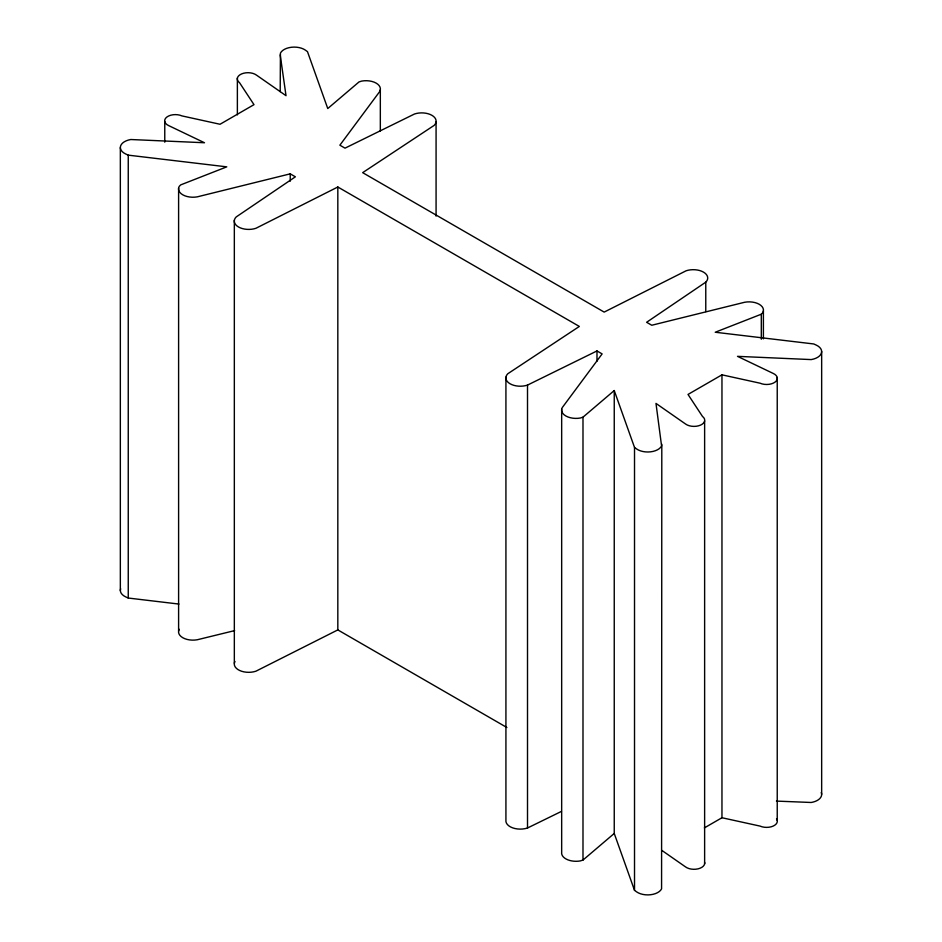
<?xml version="1.0" encoding="UTF-8"?>
<svg xmlns="http://www.w3.org/2000/svg" width="942" height="942" viewBox="0 0 942 942"><rect width="100%" height="100%" fill="white"/><g stroke="black" fill="none" stroke-linecap="round" stroke-linejoin="round"><path stroke-width="1.41" d="M280.198 91.645L280.422 53.141A14.401 8.313 0 0 1 291.396 47.265A14.401 8.313 0 0 1 305.479 50.197L307.481 51.657L327.757 108.542L359.008 81.942L361.634 81.094A14.401 8.313 0 0 1 376.176 83.131A14.401 8.313 0 0 1 379.72 91.527L339.874 145.186L345.019 148.153L414.492 114.006A14.401 8.313 0 0 1 431.907 115.313A14.401 8.313 0 0 1 434.18 125.368L362.658 172.657L604.175 312.096L686.082 270.801A14.401 8.313 0 0 1 703.497 272.12A14.401 8.313 0 0 1 705.77 282.176L705.77 311.602M705.77 282.176L646.612 322.282L651.77 325.249L744.698 302.252A14.401 8.313 0 0 1 759.24 304.29A14.401 8.313 0 0 1 762.784 312.697L761.313 314.204L715.225 332.243L813.747 343.96L816.29 345.113A14.401 8.313 0 0 1 821.365 353.238A14.401 8.313 0 0 1 811.192 359.585L737.504 356.347L773.158 373.409A10.715 6.182 0 0 1 775.089 382.087A10.715 6.182 0 0 1 760.064 383.194L721.961 374.834L688.013 394.439L702.485 416.435A10.715 6.182 0 0 1 700.554 425.113A10.715 6.182 0 0 1 685.541 423.994L655.985 403.412L661.578 445.955A14.401 8.313 0 0 1 650.604 451.83A14.401 8.313 0 0 1 636.521 448.898L634.519 447.438L614.243 390.553L582.992 417.165L580.366 418.012A14.401 8.313 0 0 1 565.824 415.964A14.401 8.313 0 0 1 562.28 407.568L602.126 353.909L596.981 350.942L527.508 385.09A14.401 8.313 0 0 1 510.093 383.783A14.401 8.313 0 0 1 507.82 373.727L579.342 326.438L337.825 186.999L255.918 228.294A14.401 8.313 0 0 1 238.503 226.987A14.401 8.313 0 0 1 236.23 216.919L295.388 176.813L290.23 173.846L197.302 196.843A14.401 8.313 0 0 1 182.76 194.806A14.401 8.313 0 0 1 179.215 186.41L180.687 184.891L226.775 166.852L128.253 155.147L125.71 153.993A14.401 8.313 0 0 1 120.635 145.857A14.401 8.313 0 0 1 130.808 139.522L204.496 142.748L168.842 125.686A10.715 6.182 0 0 1 166.911 117.008A10.715 6.182 0 0 1 181.936 115.901L220.039 124.262L253.987 104.656L239.515 82.66A10.715 6.182 0 0 1 241.446 73.982A10.715 6.182 0 0 1 256.459 75.101L286.015 95.684L280.198 54.86M561.668 409.346L561.668 852.251A14.401 8.313 0 0 0 580.366 860.906L582.992 860.058L614.243 833.458L614.243 390.553M505.925 377.165L505.925 820.07A14.401 8.313 0 0 0 512.542 827.818A14.401 8.313 0 0 0 527.508 827.994L561.444 811.403M704.357 827.912L721.961 817.738L760.064 826.099A10.715 6.182 0 0 0 773.099 826.122A10.715 6.182 0 0 0 776.526 818.857M506.89 727.507L337.825 629.904L255.918 671.199A14.401 8.313 0 0 1 239.668 670.492A14.401 8.313 0 0 1 234.958 661.484M234.605 630.622L197.302 639.748A14.401 8.313 0 0 1 182.76 637.71A14.401 8.313 0 0 1 179.215 629.303M776.455 801.1L811.192 802.478A14.401 8.313 0 0 0 821.259 792.54M120.635 588.762A14.401 8.313 0 0 0 125.71 596.887L128.253 598.04L178.956 604.069M661.896 850.426L685.541 866.899A10.715 6.182 0 0 0 698.14 868.83A10.715 6.182 0 0 0 704.628 862.295M614.243 833.458L634.519 890.343L636.521 891.803A14.401 8.313 0 0 0 650.604 894.735A14.401 8.313 0 0 0 661.578 888.859L661.802 444.235M821.659 351.437L821.659 794.341M777.232 377.518L777.232 820.423M763.397 310.919L763.397 338.873M761.313 314.204L761.313 339.214M721.961 374.834L721.961 817.738M704.628 421.003L704.628 863.908M634.519 447.438L634.519 890.343M596.981 350.942L596.981 361.245M582.992 417.165L582.992 860.058M527.508 385.09L527.508 827.994M436.075 121.93L436.075 216.107M380.332 89.749L380.332 130.95M337.825 186.999L337.825 629.904M290.23 173.846L290.23 181.205M237.372 78.092L237.372 114.877M234.334 220.357L234.334 663.262M178.603 188.188L178.603 631.081M164.768 121.577L164.768 142.183M128.253 155.147L128.253 598.04M120.341 147.659L120.341 590.563"/></g></svg>
